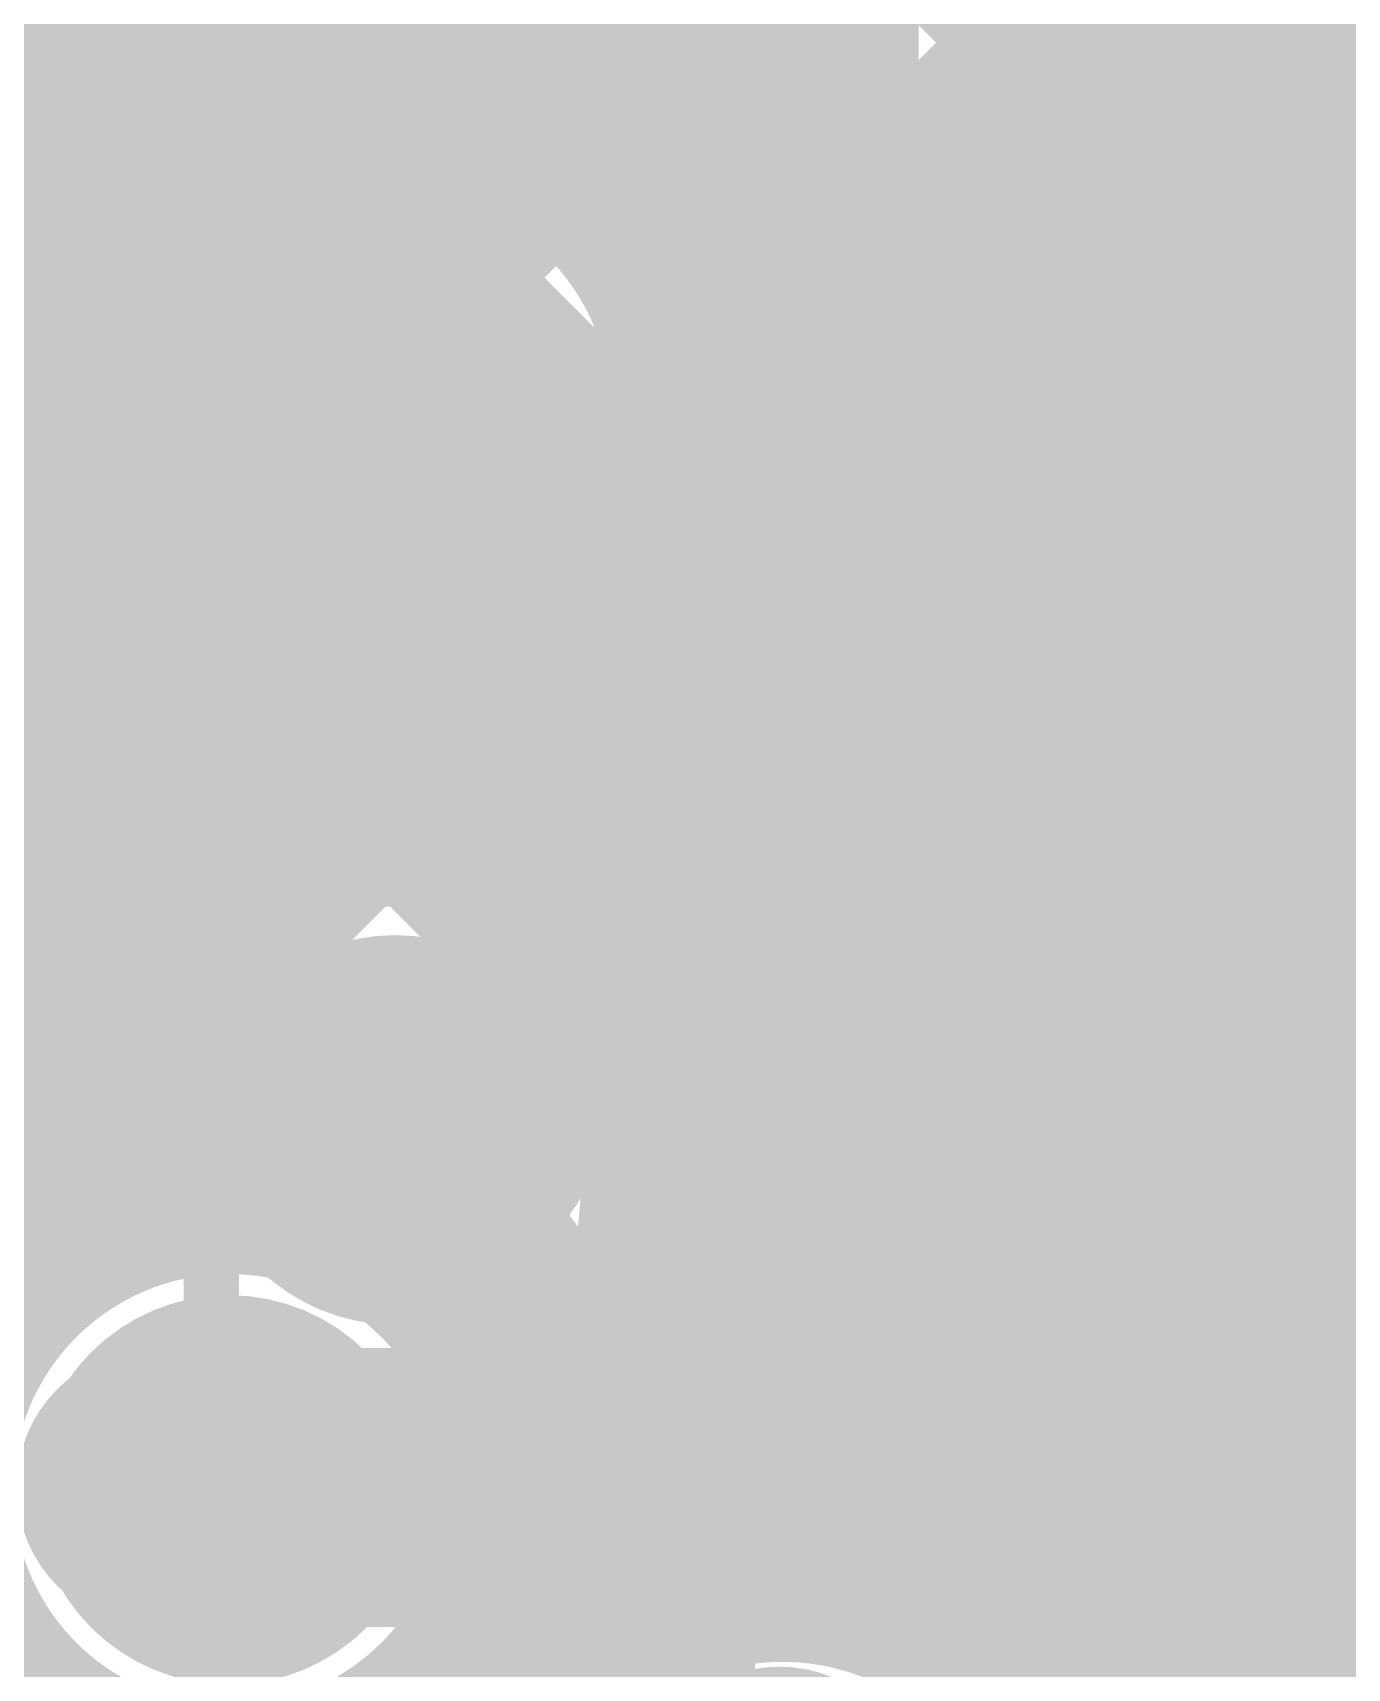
# Model space of a CAD drawing. Header units: millimetres. Extents: x 13 to 259, y -2 to 326.
# Drawn here: x 107.546 to 109.919, y 119.253 to 122.206 of the extents above; entities that cross this region are included whole.
import ezdxf

# ---------------------------------------------------------------- set-up
doc = ezdxf.new("R2010")
doc.units = ezdxf.units.MM
for name, color, linetype in [('BottomLayer', 5, 'Continuous'), ('BottomSolder', 6, 'Continuous'), ('ConnectLayer', 7, 'Continuous'), ('DrillDrawing', 1, 'Continuous'), ('Mechanical13', 56, 'Continuous'), ('Mechanical15', 56, 'Continuous'), ('Mechanical2', 216, 'Continuous'), ('MidLayer1', 16, 'Continuous'), ('MidLayer2', 76, 'Continuous'), ('MidLayer3', 90, 'Continuous'), ('MidLayer4', 156, 'Continuous'), ('MidLayer5', 130, 'Continuous'), ('MidLayer6', 216, 'Continuous'), ('MultiLayer', 9, 'Continuous'), ('TopLayer', 1, 'Continuous'), ('TopOverlay', 2, 'Continuous'), ('TopPaste', 8, 'Continuous'), ('TopSolder', 216, 'Continuous')]:
    doc.layers.add(name, color=color, linetype=linetype)

# ---------------------------------------------------------------- blocks, each defined once
blk = doc.blocks.new('CP_16_4_L_62')
at = {"layer": 'Mechanical13', "const_width": 0.1}
blk.add_lwpolyline([(-2, -2), (-2, 2)], dxfattribs=at)
at = {"layer": 'Mechanical13'}
for points, const_width in [([(-0.6, 1.1, 1), (-1.6, 1.1, 1)], 0.1), ([(-1.625, 1.1, 1), (-1.575, 1.1, 1)], 0.05), ([(-0.625, 1.1, 1), (-0.575, 1.1, 1)], 0.05)]:
    blk.add_lwpolyline(points, format="xyb", close=True, dxfattribs=dict(at, const_width=const_width))
at = {"layer": 'Mechanical15', "const_width": 0.1}
for points in [[(0, -0.5), (0, 0.5)], [(-0.5, 0), (0.5, 0)]]:
    blk.add_lwpolyline(points, dxfattribs=at)
at = {"layer": 'Mechanical15', "const_width": 0.05}
for points in [[(-0.025, 0.5, 1), (0.025, 0.5, 1)], [(-0.525, 0, 1), (-0.475, 0, 1)], [(-0.025, -0.5, 1), (0.025, -0.5, 1)]]:
    blk.add_lwpolyline(points, format="xyb", close=True, dxfattribs=at)
at = {"layer": 'TopLayer', "const_width": 0.3}
for points in [[(-0.975, 2.1), (-0.975, 1.55)], [(-0.325, 2.1), (-0.325, 1.55)], [(-2.1, 0.975), (-1.55, 0.975)], [(-2.1, 0.325), (-1.55, 0.325)], [(-2.1, -0.325), (-1.55, -0.325)], [(-2.1, -0.975), (-1.55, -0.975)]]:
    blk.add_lwpolyline(points, dxfattribs=at)
at = {"layer": 'TopLayer', "const_width": 0.15}
for points in [[(-1.05, 1.55, 1), (-0.9, 1.55, 1)], [(-0.4, 1.55, 1), (-0.25, 1.55, 1)], [(-2.175, 0.975, 1), (-2.025, 0.975, 1)], [(-1.625, 0.975, 1), (-1.475, 0.975, 1)], [(-2.175, 0.325, 1), (-2.025, 0.325, 1)], [(-1.625, 0.325, 1), (-1.475, 0.325, 1)], [(-2.175, -0.325, 1), (-2.025, -0.325, 1)], [(-1.625, -0.325, 1), (-1.475, -0.325, 1)], [(-2.175, -0.975, 1), (-2.025, -0.975, 1)], [(-1.625, -0.975, 1), (-1.475, -0.975, 1)]]:
    blk.add_lwpolyline(points, format="xyb", close=True, dxfattribs=at)
at = {"layer": 'TopLayer'}
blk.add_solid([(-1.05, -1.05), (1.05, -1.05), (-1.05, 1.05), (1.05, 1.05)], dxfattribs=at)
at = {"layer": 'TopOverlay', "const_width": 0.2}
blk.add_lwpolyline([(-2.15, 1.525), (-2.15, 2.15)], dxfattribs=at)
at = {"layer": 'TopOverlay', "const_width": 0.1}
blk.add_lwpolyline([(-2.2, 1.525, 1), (-2.1, 1.525, 1)], format="xyb", close=True, dxfattribs=at)
at = {"layer": 'TopPaste', "const_width": 0.3}
for points in [[(-0.975, 2.1), (-0.975, 1.55)], [(-0.325, 2.1), (-0.325, 1.55)], [(-2.1, 0.975), (-1.55, 0.975)], [(-2.1, 0.325), (-1.55, 0.325)], [(-2.1, -0.325), (-1.55, -0.325)], [(-2.1, -0.975), (-1.55, -0.975)]]:
    blk.add_lwpolyline(points, dxfattribs=at)
at = {"layer": 'TopPaste', "const_width": 0.15}
for points in [[(-1.05, 1.55, 1), (-0.9, 1.55, 1)], [(-0.4, 1.55, 1), (-0.25, 1.55, 1)], [(-2.175, 0.975, 1), (-2.025, 0.975, 1)], [(-1.625, 0.975, 1), (-1.475, 0.975, 1)], [(-2.175, 0.325, 1), (-2.025, 0.325, 1)], [(-1.625, 0.325, 1), (-1.475, 0.325, 1)], [(-2.175, -0.325, 1), (-2.025, -0.325, 1)], [(-1.625, -0.325, 1), (-1.475, -0.325, 1)], [(-2.175, -0.975, 1), (-2.025, -0.975, 1)], [(-1.625, -0.975, 1), (-1.475, -0.975, 1)]]:
    blk.add_lwpolyline(points, format="xyb", close=True, dxfattribs=at)
at = {"layer": 'TopPaste'}
blk.add_solid([(-1.05, -1.05), (1.05, -1.05), (-1.05, 1.05), (1.05, 1.05)], dxfattribs=at)
at = {"layer": 'TopSolder', "const_width": 0.5032}
for points in [[(-0.975, 2.1), (-0.975, 1.55)], [(-0.325, 2.1), (-0.325, 1.55)], [(-2.1, 0.975), (-1.55, 0.975)], [(-2.1, 0.325), (-1.55, 0.325)], [(-2.1, -0.325), (-1.55, -0.325)], [(-2.1, -0.975), (-1.55, -0.975)], [(-0.975, -1.55), (-0.975, -2.1)], [(-0.325, -1.55), (-0.325, -2.1)]]:
    blk.add_lwpolyline(points, dxfattribs=at)
at = {"layer": 'TopSolder', "const_width": 0.2516}
for points in [[(-1.1008, 1.55, 1), (-0.8492, 1.55, 1)], [(-0.4508, 1.55, 1), (-0.1992, 1.55, 1)], [(-2.2258, 0.975, 1), (-1.9742, 0.975, 1)], [(-1.6758, 0.975, 1), (-1.4242, 0.975, 1)], [(-2.2258, 0.325, 1), (-1.9742, 0.325, 1)], [(-1.6758, 0.325, 1), (-1.4242, 0.325, 1)], [(-2.2258, -0.325, 1), (-1.9742, -0.325, 1)], [(-1.6758, -0.325, 1), (-1.4242, -0.325, 1)], [(-2.2258, -0.975, 1), (-1.9742, -0.975, 1)], [(-1.6758, -0.975, 1), (-1.4242, -0.975, 1)], [(-1.1008, -1.55, 1), (-0.8492, -1.55, 1)], [(-0.4508, -1.55, 1), (-0.1992, -1.55, 1)]]:
    blk.add_lwpolyline(points, format="xyb", close=True, dxfattribs=at)
at = {"layer": 'TopSolder'}
blk.add_solid([(-1.1516, -1.1516), (1.1516, -1.1516), (-1.1516, 1.1516), (1.1516, 1.1516)], dxfattribs=at)

msp = doc.modelspace()

# ---------------------------------------------------------------- linework, layer by layer
at = {"layer": 'BottomLayer', "const_width": 0.25}
for points in [[(109.425, 122.225, 1), (109.675, 122.225, 1)], [(108.075, 121.525, 1), (108.325, 121.525, 1)], [(107.775, 120.875, 1), (108.025, 120.875, 1)], [(108.075, 120.225, 1), (108.325, 120.225, 1)], [(107.775, 119.575, 1), (108.025, 119.575, 1)]]:
    msp.add_lwpolyline(points, format="xyb", close=True, dxfattribs=at)
at = {"layer": 'BottomSolder', "const_width": 0.3516}
for points in [[(108.7242, 122.525, 1), (109.0758, 122.525, 1)], [(110.0242, 122.525, 1), (110.3758, 122.525, 1)], [(109.3742, 122.225, 1), (109.7258, 122.225, 1)], [(108.0242, 121.525, 1), (108.3758, 121.525, 1)], [(107.7242, 120.875, 1), (108.0758, 120.875, 1)], [(108.0242, 120.225, 1), (108.3758, 120.225, 1)], [(107.7242, 119.575, 1), (108.0758, 119.575, 1)]]:
    msp.add_lwpolyline(points, format="xyb", close=True, dxfattribs=at)
at = {"layer": 'ConnectLayer', "const_width": 0.4}
for points in [[(100.9645, 128.9862), (107.9112, 122.0395)], [(106.6743, 120.2507), (114.0638, 127.6402)], [(102.7512, 126.351), (107.611, 121.4911)], [(104.6129, 125.3378), (107.9112, 122.0395)], [(106.375, 125.2727), (110.0684, 121.5793)], [(102.1618, 125.2433), (107.4493, 119.9558)], [(104.1886, 124.9136), (107.611, 121.4911)], [(106.375, 124.4242), (109.1343, 121.6649)], [(102.1676, 124.3889), (108.4336, 118.1229)], [(106.375, 123.5756), (108.7384, 121.2123)], [(106.375, 120.8), (108.9955, 123.4205)], [(107.7906, 121.9498), (107.7906, 122.8244)], [(107.3256, 121.7506), (108.3815, 122.8065)], [(107.3256, 121.7506), (108.3815, 122.8064)], [(107.7906, 122.2156), (108.3815, 122.8065)], [(106.375, 122.7271), (108.8058, 120.2964)], [(110.1029, 121.9823), (110.7306, 122.61)], [(107.0986, 119.8265), (109.6333, 122.3612)], [(107.0986, 119.8265), (109.6333, 122.3612)], [(107.7906, 122.16), (107.9112, 122.0395)], [(110.0924, 121.9928), (110.3914, 121.6938)], [(108.863, 121.9362), (111.0031, 119.7962)], [(108.863, 121.9362), (108.9871, 121.8121)], [(108.863, 121.9362), (109.3684, 121.4308)], [(109.6863, 121.5657), (110.0701, 121.9495)], [(106.375, 121.8786), (108.1393, 120.1143)], [(108.784, 121.609), (109.0647, 121.8896)], [(108.79, 121.5179), (109.1072, 121.8351)], [(108.79, 121.5179), (109.1072, 121.8351)], [(109.8987, 121.749), (111.0098, 120.638)], [(108.6836, 120.563), (109.8221, 121.7015)], [(108.4873, 119.5182), (110.642, 121.6729)], [(108.6836, 120.563), (109.7211, 121.6005)], [(109.7106, 121.6109), (110.0096, 121.312)], [(109.1668, 121.2281), (109.4465, 121.5078)], [(109.2005, 119.3828), (111.2652, 121.4475)], [(109.3684, 121.0837), (109.3684, 121.4416)], [(109.369, 121.4303), (110.6148, 120.1844)], [(109.2005, 119.3828), (111.1142, 121.2966)], [(109.0799, 120.9593), (109.3684, 121.2478)], [(108.7145, 121.2362), (112.0629, 117.8878)], [(108.7145, 121.2362), (109.0084, 120.9423)], [(108.4873, 119.5182), (110.1703, 121.2011)], [(108.8741, 121.0766), (112.0629, 117.8878)], [(109.2489, 120.9642), (109.3684, 121.0837)], [(106.4054, 120.9997), (107.4493, 119.9557)], [(109.1452, 120.9642), (109.2489, 120.9642)], [(108.629, 120.6301), (108.8341, 120.8353)], [(109.2005, 119.3828), (110.5738, 120.7561)], [(108.2023, 120.0817), (108.8572, 120.7365)], [(109.7423, 120.213), (110.1196, 120.5903)], [(102.85, 115.675), (107.5647, 120.3896)], [(101.9355, 114.6635), (107.6238, 120.3517)], [(108.7824, 120.3198), (109.7966, 119.3055)], [(108.7824, 120.3198), (109.7966, 119.3055)], [(109.74, 120.2107), (111.7357, 118.2149)], [(109.1741, 119.9308), (109.3275, 120.0842)], [(109.3275, 120.0842), (109.4312, 120.0842)], [(109.1733, 119.9288), (109.7966, 119.3055)], [(108.4394, 119.8143), (108.7976, 119.456)], [(108.4873, 119.5181), (108.7661, 119.797)], [(108.7303, 119.4401), (109.0791, 119.7888)], [(108.5226, 119.731), (108.7976, 119.456)], [(108.5226, 119.731), (108.7976, 119.456)], [(109.6104, 119.4917), (109.7966, 119.3055)], [(107.2476, 119.3089), (108.4336, 118.1229)], [(97.24, 109.1194), (107.3934, 119.2727)], [(97.24, 109.1194), (107.3934, 119.2727)], [(108.2808, 119.1243), (108.3411, 119.064)], [(108.2808, 119.1243), (108.3411, 119.064)], [(108.2808, 119.1243), (108.3411, 119.064)], [(108.25, 119.1), (108.3546, 119.1)]]:
    msp.add_lwpolyline(points, dxfattribs=at)
for points in [[(109.0285, 121.9492, -2.021146), (109.4216, 122.8009)], [(109.0285, 121.9492, -2.021146), (109.4216, 122.8009)], [(109.0285, 121.9492, -2.021146), (109.4216, 122.8009)], [(110.3285, 121.9492, -2.021146), (110.7216, 122.8009)], [(110.0933, 122.4551, -0.100503), (110.14, 122.225)], [(110.14, 122.225, -0.101485), (110.0924, 121.9928)], [(107.6242, 121.3966, -1.116232), (108.79, 121.525)], [(107.6242, 121.3966, -1.039069), (108.784, 121.609)], [(107.7906, 121.9498, -0.661513), (108.79, 121.525)], [(107.3312, 121.0314, -6.121951), (107.4506, 121.3874)], [(106.4106, 121.769, -0.698284), (107.4506, 121.3874)], [(110.0716, 121.9492, -0.602352), (109.0285, 121.9492)], [(109.4206, 121.6494, -0.219182), (109.0285, 121.9492)], [(110.3285, 121.9492, -0.110183), (110.0716, 121.9492)], [(109.1049, 120.5544, -1.533439), (109.8684, 121.3179)], [(109.8684, 121.3179, -0.826805), (111.0084, 121.109)], [(109.3684, 121.4416, -0.123574), (109.4206, 121.6494)], [(109.3684, 121.4416, -0.123574), (109.4206, 121.6494)], [(109.5409, 121.6351, -0.073775), (109.4465, 121.5078)], [(109.6763, 121.6487, -0.057837), (109.5409, 121.6351)], [(108.79, 121.525, -0.277915), (108.4759, 121.0035)], [(108.79, 121.525, -0.277915), (108.4759, 121.0035)], [(107.4295, 121.231, -0.109593), (107.6242, 121.3966)], [(107.4295, 121.231, -0.109593), (107.6242, 121.3966)], [(107.4506, 121.3874, -0.06719), (107.4295, 121.231)], [(107.4506, 121.3874, -0.06719), (107.4295, 121.231)], [(110.4162, 121.1544, -0.210853), (110.0096, 121.312)], [(110.4166, 121.1544, -0.211086), (110.0096, 121.312)], [(109.1668, 121.2281, -0.287669), (108.6078, 121.0986)], [(109.1659, 121.2272, -0.28698), (108.6078, 121.0986)], [(109.2999, 121.058, -1.5174), (109.3649, 121.123)], [(108.6078, 121.0986, -0.069232), (108.4759, 121.0035)], [(107.6242, 120.3535, -0.351672), (107.3312, 121.0314)], [(107.5647, 120.3896, -0.318816), (107.3312, 121.0314)], [(108.4759, 121.0035, -0.054924), (108.49, 120.875)], [(108.4759, 121.0035, -0.054924), (108.49, 120.875)], [(108.4759, 121.0035, -0.054924), (108.49, 120.875)], [(108.8341, 120.8353, -0.198912), (109.1452, 120.9642)], [(108.8341, 120.8353, -0.198912), (109.1452, 120.9642)], [(109.8684, 120.8909, -0.210559), (109.532, 120.5544)], [(110.2049, 120.5544, -0.210559), (109.8684, 120.8909)], [(108.49, 120.875, -0.054925), (108.4759, 120.7466)], [(108.49, 120.875, -0.054925), (108.4759, 120.7466)], [(108.49, 120.875, -0.054925), (108.4759, 120.7466)], [(108.4759, 120.7466, -0.277915), (108.79, 120.225)], [(108.4759, 120.7466, -0.277915), (108.79, 120.225)], [(108.4759, 120.7466, -0.082034), (108.629, 120.6301)], [(109.8684, 119.7909, -1.533439), (109.1049, 120.5544)], [(109.532, 120.5544, -0.210559), (109.8684, 120.218)], [(109.8684, 120.218, -0.210559), (110.2049, 120.5544)], [(107.6242, 120.0966, -0.110181), (107.6242, 120.3535)], [(108.79, 120.225, -0.277915), (108.4759, 119.7035)], [(108.79, 120.225, -0.277915), (108.4759, 119.7035)], [(109.7423, 120.213, -0.198912), (109.4312, 120.0842)], [(109.7423, 120.213, -0.198912), (109.4312, 120.0842)], [(107.3113, 119.6137, -0.967684), (108.49, 119.575)], [(108.49, 119.575, -1.769757), (107.6242, 120.0966)], [(109.3649, 119.9859, -1.5174), (109.2999, 120.0508)], [(109.1741, 119.9308, -0.098025), (109.0791, 119.7888)], [(109.1741, 119.9308, -0.098025), (109.0791, 119.7888)], [(110.1802, 119.4647, -0.19873), (109.8684, 119.7909)], [(108.4759, 119.7035, -0.054924), (108.49, 119.575)], [(108.4759, 119.7035, -0.054924), (108.49, 119.575)], [(108.49, 119.575, -0.858477), (107.3371, 119.3984)], [(108.49, 119.575, -0.23832), (108.25, 119.1)], [(108.3546, 119.1, -0.635279), (109.4216, 119.1509)], [(108.7303, 119.4401, -0.5025), (109.49, 118.875)], [(109.76, 118.4819, -1.451958), (110.79, 118.875)], [(109.6785, 119.1509, -0.268853), (110.1802, 119.4647)], [(108.46, 118.4819, -0.34433), (108.4122, 119.2069)], [(108.3517, 119.1954, -0.270952), (107.7906, 118.9952)], [(109.4216, 119.1509, -0.110183), (109.6785, 119.1509)]]:
    msp.add_lwpolyline(points, format="xyb", dxfattribs=at)
at = {"layer": 'ConnectLayer'}
for points, const_width in [([(109.5333, 122.3612, 1), (109.7333, 122.3612, 1)], 0.2), ([(109.5333, 122.3612, 1), (109.7333, 122.3612, 1)], 0.2), ([(107.6906, 122.2156, 1), (107.8906, 122.2156, 1)], 0.2), ([(107.6906, 122.16, 1), (107.8906, 122.16, 1)], 0.2), ([(107.8112, 122.0395, 1), (108.0112, 122.0395, 1)], 0.2), ([(107.8112, 122.0395, 1), (108.0112, 122.0395, 1)], 0.2), ([(107.8112, 122.0395, 1), (108.0112, 122.0395, 1)], 0.2), ([(109.9924, 121.9928, 1), (110.1924, 121.9928, 1)], 0.2), ([(109.9924, 121.9928, 1), (110.1924, 121.9928, 1)], 0.2), ([(110.0029, 121.9823, 1), (110.2029, 121.9823, 1)], 0.2), ([(107.6906, 121.9498, 1), (107.8906, 121.9498, 1)], 0.2), ([(107.6906, 121.9498, 1), (107.8906, 121.9498, 1)], 0.2), ([(108.763, 121.9362, 1), (108.963, 121.9362, 1)], 0.2), ([(108.763, 121.9362, 1), (108.963, 121.9362, 1)], 0.2), ([(108.763, 121.9362, 1), (108.963, 121.9362, 1)], 0.2), ([(108.9285, 121.9492, 1), (109.1285, 121.9492, 1)], 0.2), ([(108.9285, 121.9492, 1), (109.1285, 121.9492, 1)], 0.2), ([(108.9285, 121.9492, 1), (109.1285, 121.9492, 1)], 0.2), ([(108.9285, 121.9492, 1), (109.1285, 121.9492, 1)], 0.2), ([(108.9285, 121.9492, 1), (109.1285, 121.9492, 1)], 0.2), ([(109.9701, 121.9495, 1), (110.1701, 121.9495, 1)], 0.2), ([(109.9716, 121.9492, 1), (110.1716, 121.9492, 1)], 0.2), ([(109.9716, 121.9492, 1), (110.1716, 121.9492, 1)], 0.2), ([(108.9647, 121.8896, 1), (109.1647, 121.8896, 1)], 0.2), ([(109.0072, 121.8351, 1), (109.2072, 121.8351, 1)], 0.2), ([(109.0072, 121.8351, 1), (109.2072, 121.8351, 1)], 0.2), ([(108.8871, 121.8121, 1), (109.0871, 121.8121, 1)], 0.2), ([(109.7987, 121.749, 1), (109.9987, 121.749, 1)], 0.2), ([(109.7221, 121.7015, 1), (109.9221, 121.7015, 1)], 0.2), ([(109.0343, 121.6649, 1), (109.2343, 121.6649, 1)], 0.2), ([(109.3206, 121.6494, 1), (109.5206, 121.6494, 1)], 0.2), ([(109.3206, 121.6494, 1), (109.5206, 121.6494, 1)], 0.2), ([(109.3206, 121.6494, 1), (109.5206, 121.6494, 1)], 0.2), ([(109.4409, 121.6351, 1), (109.6409, 121.6351, 1)], 0.2), ([(109.4409, 121.6351, 1), (109.6409, 121.6351, 1)], 0.2), ([(109.5763, 121.6487, 1), (109.7763, 121.6487, 1)], 0.2), ([(108.684, 121.609, 1), (108.884, 121.609, 1)], 0.2), ([(108.684, 121.609, 1), (108.884, 121.609, 1)], 0.2), ([(109.6106, 121.6109, 1), (109.8106, 121.6109, 1)], 0.2), ([(109.6211, 121.6005, 1), (109.8211, 121.6005, 1)], 0.2), ([(109.9684, 121.5793, 1), (110.1684, 121.5793, 1)], 0.2), ([(109.5863, 121.5657, 1), (109.7863, 121.5657, 1)], 0.2), ([(108.69, 121.525, 1), (108.89, 121.525, 1)], 0.2), ([(108.69, 121.525, 1), (108.89, 121.525, 1)], 0.2), ([(108.69, 121.525, 1), (108.89, 121.525, 1)], 0.2), ([(108.69, 121.525, 1), (108.89, 121.525, 1)], 0.2), ([(108.69, 121.5179, 1), (108.89, 121.5179, 1)], 0.2), ([(108.69, 121.5179, 1), (108.89, 121.5179, 1)], 0.2), ([(107.511, 121.4911, 1), (107.711, 121.4911, 1)], 0.2), ([(107.511, 121.4911, 1), (107.711, 121.4911, 1)], 0.2), ([(109.3465, 121.5078, 1), (109.5465, 121.5078, 1)], 0.2), ([(109.3465, 121.5078, 1), (109.5465, 121.5078, 1)], 0.2), ([(109.2684, 121.4416, 1), (109.4684, 121.4416, 1)], 0.2), ([(109.2684, 121.4416, 1), (109.4684, 121.4416, 1)], 0.2), ([(109.2684, 121.4416, 1), (109.4684, 121.4416, 1)], 0.2), ([(109.2684, 121.4308, 1), (109.4684, 121.4308, 1)], 0.2), ([(109.269, 121.4303, 1), (109.469, 121.4303, 1)], 0.2), ([(107.5242, 121.3966, 1), (107.7242, 121.3966, 1)], 0.2), ([(107.5242, 121.3966, 1), (107.7242, 121.3966, 1)], 0.2), ([(107.5242, 121.3966, 1), (107.7242, 121.3966, 1)], 0.2), ([(107.5242, 121.3966, 1), (107.7242, 121.3966, 1)], 0.2), ([(107.3506, 121.3874, 1), (107.5506, 121.3874, 1)], 0.2), ([(107.3506, 121.3874, 1), (107.5506, 121.3874, 1)], 0.2), ([(107.3506, 121.3874, 1), (107.5506, 121.3874, 1)], 0.2), ([(107.3506, 121.3874, 1), (107.5506, 121.3874, 1)], 0.2), ([(109.7684, 121.3179, 1), (109.9684, 121.3179, 1)], 0.2), ([(109.7684, 121.3179, 1), (109.9684, 121.3179, 1)], 0.2), ([(109.9096, 121.312, 1), (110.1096, 121.312, 1)], 0.2), ([(109.9096, 121.312, 1), (110.1096, 121.312, 1)], 0.2), ([(109.9096, 121.312, 1), (110.1096, 121.312, 1)], 0.2), ([(109.2684, 121.2478, 1), (109.4684, 121.2478, 1)], 0.2), ([(107.3295, 121.231, 1), (107.5295, 121.231, 1)], 0.2), ([(107.3295, 121.231, 1), (107.5295, 121.231, 1)], 0.2), ([(107.3295, 121.231, 1), (107.5295, 121.231, 1)], 0.2), ([(107.3295, 121.231, 1), (107.5295, 121.231, 1)], 0.2), ([(108.6145, 121.2362, 1), (108.8145, 121.2362, 1)], 0.2), ([(108.6145, 121.2362, 1), (108.8145, 121.2362, 1)], 0.2), ([(109.0659, 121.2272, 1), (109.2659, 121.2272, 1)], 0.2), ([(109.0668, 121.2281, 1), (109.2668, 121.2281, 1)], 0.2), ([(109.0668, 121.2281, 1), (109.2668, 121.2281, 1)], 0.2), ([(108.6384, 121.2123, 1), (108.8384, 121.2123, 1)], 0.2), ([(108.5078, 121.0986, 1), (108.7078, 121.0986, 1)], 0.2), ([(108.5078, 121.0986, 1), (108.7078, 121.0986, 1)], 0.2), ([(108.5078, 121.0986, 1), (108.7078, 121.0986, 1)], 0.2), ([(109.2649, 121.123, 1), (109.4649, 121.123, 1)], 0.2), ([(108.7741, 121.0766, 1), (108.9741, 121.0766, 1)], 0.2), ([(109.2684, 121.0837, 1), (109.4684, 121.0837, 1)], 0.2), ([(109.2684, 121.0837, 1), (109.4684, 121.0837, 1)], 0.2), ([(109.1999, 121.058, 1), (109.3999, 121.058, 1)], 0.2), ([(108.3759, 121.0035, 1), (108.5759, 121.0035, 1)], 0.2), ([(108.3759, 121.0035, 1), (108.5759, 121.0035, 1)], 0.2), ([(108.3759, 121.0035, 1), (108.5759, 121.0035, 1)], 0.2), ([(108.3759, 121.0035, 1), (108.5759, 121.0035, 1)], 0.2), ([(108.3759, 121.0035, 1), (108.5759, 121.0035, 1)], 0.2), ([(108.3759, 121.0035, 1), (108.5759, 121.0035, 1)], 0.2), ([(108.9799, 120.9593, 1), (109.1799, 120.9593, 1)], 0.2), ([(109.0452, 120.9642, 1), (109.2452, 120.9642, 1)], 0.2), ([(109.0452, 120.9642, 1), (109.2452, 120.9642, 1)], 0.2), ([(109.0452, 120.9642, 1), (109.2452, 120.9642, 1)], 0.2), ([(109.1489, 120.9642, 1), (109.3489, 120.9642, 1)], 0.2), ([(109.1489, 120.9642, 1), (109.3489, 120.9642, 1)], 0.2), ([(108.9084, 120.9423, 1), (109.1084, 120.9423, 1)], 0.2), ([(109.7684, 120.8909, 1), (109.9684, 120.8909, 1)], 0.2), ([(109.7684, 120.8909, 1), (109.9684, 120.8909, 1)], 0.2), ([(108.39, 120.875, 1), (108.59, 120.875, 1)], 0.2), ([(108.39, 120.875, 1), (108.59, 120.875, 1)], 0.2), ([(108.39, 120.875, 1), (108.59, 120.875, 1)], 0.2), ([(108.39, 120.875, 1), (108.59, 120.875, 1)], 0.2), ([(108.39, 120.875, 1), (108.59, 120.875, 1)], 0.2), ([(108.39, 120.875, 1), (108.59, 120.875, 1)], 0.2), ([(108.7341, 120.8353, 1), (108.9341, 120.8353, 1)], 0.2), ([(108.7341, 120.8353, 1), (108.9341, 120.8353, 1)], 0.2), ([(108.7341, 120.8353, 1), (108.9341, 120.8353, 1)], 0.2), ([(108.3759, 120.7466, 1), (108.5759, 120.7466, 1)], 0.2), ([(108.3759, 120.7466, 1), (108.5759, 120.7466, 1)], 0.2), ([(108.3759, 120.7466, 1), (108.5759, 120.7466, 1)], 0.2), ([(108.3759, 120.7466, 1), (108.5759, 120.7466, 1)], 0.2), ([(108.3759, 120.7466, 1), (108.5759, 120.7466, 1)], 0.2), ([(108.3759, 120.7466, 1), (108.5759, 120.7466, 1)], 0.2), ([(108.7572, 120.7365, 1), (108.9572, 120.7365, 1)], 0.2), ([(108.529, 120.6301, 1), (108.729, 120.6301, 1)], 0.2), ([(108.529, 120.6301, 1), (108.729, 120.6301, 1)], 0.2), ([(108.5836, 120.563, 1), (108.7836, 120.563, 1)], 0.2), ([(108.5836, 120.563, 1), (108.7836, 120.563, 1)], 0.2), ([(109.0049, 120.5544, 1), (109.2049, 120.5544, 1)], 0.2), ([(109.0049, 120.5544, 1), (109.2049, 120.5544, 1)], 0.2), ([(109.432, 120.5544, 1), (109.632, 120.5544, 1)], 0.2), ([(109.432, 120.5544, 1), (109.632, 120.5544, 1)], 0.2), ([(107.4647, 120.3896, 1), (107.6647, 120.3896, 1)], 0.2), ([(107.4647, 120.3896, 1), (107.6647, 120.3896, 1)], 0.2), ([(107.5238, 120.3517, 1), (107.7238, 120.3517, 1)], 0.2), ([(107.5242, 120.3535, 1), (107.7242, 120.3535, 1)], 0.2), ([(107.5242, 120.3535, 1), (107.7242, 120.3535, 1)], 0.2), ([(108.6824, 120.3198, 1), (108.8824, 120.3198, 1)], 0.2), ([(108.6824, 120.3198, 1), (108.8824, 120.3198, 1)], 0.2), ([(108.7058, 120.2964, 1), (108.9058, 120.2964, 1)], 0.2), ([(108.69, 120.225, 1), (108.89, 120.225, 1)], 0.2), ([(108.69, 120.225, 1), (108.89, 120.225, 1)], 0.2), ([(108.69, 120.225, 1), (108.89, 120.225, 1)], 0.2), ([(108.69, 120.225, 1), (108.89, 120.225, 1)], 0.2), ([(109.64, 120.2107, 1), (109.84, 120.2107, 1)], 0.2), ([(109.6423, 120.213, 1), (109.8423, 120.213, 1)], 0.2), ([(109.6423, 120.213, 1), (109.8423, 120.213, 1)], 0.2), ([(109.6423, 120.213, 1), (109.8423, 120.213, 1)], 0.2), ([(109.7684, 120.218, 1), (109.9684, 120.218, 1)], 0.2), ([(109.7684, 120.218, 1), (109.9684, 120.218, 1)], 0.2), ([(107.5242, 120.0966, 1), (107.7242, 120.0966, 1)], 0.2), ([(107.5242, 120.0966, 1), (107.7242, 120.0966, 1)], 0.2), ([(108.0393, 120.1143, 1), (108.2393, 120.1143, 1)], 0.2), ([(108.1023, 120.0817, 1), (108.3023, 120.0817, 1)], 0.2), ([(109.2275, 120.0842, 1), (109.4275, 120.0842, 1)], 0.2), ([(109.2275, 120.0842, 1), (109.4275, 120.0842, 1)], 0.2), ([(109.3312, 120.0842, 1), (109.5312, 120.0842, 1)], 0.2), ([(109.3312, 120.0842, 1), (109.5312, 120.0842, 1)], 0.2), ([(109.3312, 120.0842, 1), (109.5312, 120.0842, 1)], 0.2), ([(109.1999, 120.0508, 1), (109.3999, 120.0508, 1)], 0.2), ([(109.2649, 119.9859, 1), (109.4649, 119.9859, 1)], 0.2), ([(107.3493, 119.9558, 1), (107.5493, 119.9558, 1)], 0.2), ([(107.3493, 119.9557, 1), (107.5493, 119.9557, 1)], 0.2), ([(109.0733, 119.9288, 1), (109.2733, 119.9288, 1)], 0.2), ([(109.0741, 119.9308, 1), (109.2741, 119.9308, 1)], 0.2), ([(109.0741, 119.9308, 1), (109.2741, 119.9308, 1)], 0.2), ([(109.0741, 119.9308, 1), (109.2741, 119.9308, 1)], 0.2), ([(108.3394, 119.8143, 1), (108.5394, 119.8143, 1)], 0.2), ([(108.6661, 119.797, 1), (108.8661, 119.797, 1)], 0.2), ([(108.9791, 119.7888, 1), (109.1791, 119.7888, 1)], 0.2), ([(108.9791, 119.7888, 1), (109.1791, 119.7888, 1)], 0.2), ([(108.9791, 119.7888, 1), (109.1791, 119.7888, 1)], 0.2), ([(109.7684, 119.7909, 1), (109.9684, 119.7909, 1)], 0.2), ([(109.7684, 119.7909, 1), (109.9684, 119.7909, 1)], 0.2), ([(108.4226, 119.731, 1), (108.6226, 119.731, 1)], 0.2), ([(108.4226, 119.731, 1), (108.6226, 119.731, 1)], 0.2), ([(108.3759, 119.7035, 1), (108.5759, 119.7035, 1)], 0.2), ([(108.3759, 119.7035, 1), (108.5759, 119.7035, 1)], 0.2), ([(108.3759, 119.7035, 1), (108.5759, 119.7035, 1)], 0.2), ([(108.3759, 119.7035, 1), (108.5759, 119.7035, 1)], 0.2), ([(108.39, 119.575, 1), (108.59, 119.575, 1)], 0.2), ([(108.39, 119.575, 1), (108.59, 119.575, 1)], 0.2), ([(108.39, 119.575, 1), (108.59, 119.575, 1)], 0.2), ([(108.39, 119.575, 1), (108.59, 119.575, 1)], 0.2), ([(108.39, 119.575, 1), (108.59, 119.575, 1)], 0.2), ([(108.39, 119.575, 1), (108.59, 119.575, 1)], 0.2), ([(108.3873, 119.5182, 1), (108.5873, 119.5182, 1)], 0.2), ([(108.3873, 119.5182, 1), (108.5873, 119.5182, 1)], 0.2), ([(108.3873, 119.5181, 1), (108.5873, 119.5181, 1)], 0.2), ([(109.5104, 119.4917, 1), (109.7104, 119.4917, 1)], 0.2), ([(109.49, 118.875, 1), (108.31, 118.875, 1)], 0.4), ([(109.49, 118.875, 1), (108.31, 118.875, 1)], 0.4), ([(108.6976, 119.456, 1), (108.8976, 119.456, 1)], 0.2), ([(108.6976, 119.456, 1), (108.8976, 119.456, 1)], 0.2), ([(108.6976, 119.456, 1), (108.8976, 119.456, 1)], 0.2), ([(110.79, 118.875, 1), (109.61, 118.875, 1)], 0.4), ([(110.79, 118.875, 1), (109.61, 118.875, 1)], 0.4), ([(108.6303, 119.4401, 1), (108.8303, 119.4401, 1)], 0.2), ([(108.6303, 119.4401, 1), (108.8303, 119.4401, 1)], 0.2), ([(109.1005, 119.3828, 1), (109.3005, 119.3828, 1)], 0.2), ([(109.1005, 119.3828, 1), (109.3005, 119.3828, 1)], 0.2), ([(109.1005, 119.3828, 1), (109.3005, 119.3828, 1)], 0.2), ([(109.6966, 119.3055, 1), (109.8966, 119.3055, 1)], 0.2), ([(109.6966, 119.3055, 1), (109.8966, 119.3055, 1)], 0.2), ([(109.6966, 119.3055, 1), (109.8966, 119.3055, 1)], 0.2), ([(109.6966, 119.3055, 1), (109.8966, 119.3055, 1)], 0.2), ([(107.2934, 119.2727, 1), (107.4934, 119.2727, 1)], 0.2), ([(107.2934, 119.2727, 1), (107.4934, 119.2727, 1)], 0.2), ([(108.3122, 119.2069, 1), (108.5122, 119.2069, 1)], 0.2), ([(108.2517, 119.1954, 1), (108.4517, 119.1954, 1)], 0.2), ([(109.3216, 119.1509, 1), (109.5216, 119.1509, 1)], 0.2), ([(109.3216, 119.1509, 1), (109.5216, 119.1509, 1)], 0.2), ([(109.5785, 119.1509, 1), (109.7785, 119.1509, 1)], 0.2), ([(109.5785, 119.1509, 1), (109.7785, 119.1509, 1)], 0.2), ([(108.1808, 119.1243, 1), (108.3808, 119.1243, 1)], 0.2), ([(108.1808, 119.1243, 1), (108.3808, 119.1243, 1)], 0.2), ([(108.1808, 119.1243, 1), (108.3808, 119.1243, 1)], 0.2), ([(108.15, 119.1, 1), (108.35, 119.1, 1)], 0.2), ([(108.15, 119.1, 1), (108.35, 119.1, 1)], 0.2), ([(108.2546, 119.1, 1), (108.4546, 119.1, 1)], 0.2), ([(108.2546, 119.1, 1), (108.4546, 119.1, 1)], 0.2), ([(108.2411, 119.064, 1), (108.4411, 119.064, 1)], 0.2), ([(108.2411, 119.064, 1), (108.4411, 119.064, 1)], 0.2), ([(108.2411, 119.064, 1), (108.4411, 119.064, 1)], 0.2)]:
    msp.add_lwpolyline(points, format="xyb", close=True, dxfattribs=dict(at, const_width=const_width))
at = {"layer": 'DrillDrawing', "const_width": 0.0508}
for points in [[(109.296, 122.098), (109.296, 122.352)], [(109.804, 122.098), (109.804, 122.352)], [(109.296, 122.098), (109.423, 122.098)], [(109.423, 121.971), (109.423, 122.098)], [(109.677, 122.098), (109.804, 122.098)], [(109.677, 121.971), (109.677, 122.098)], [(109.423, 121.971), (109.677, 121.971)], [(108.073, 121.652), (108.073, 121.779)], [(108.073, 121.779), (108.327, 121.779)], [(108.327, 121.652), (108.327, 121.779)], [(107.946, 121.398), (107.946, 121.652)], [(107.946, 121.652), (108.073, 121.652)], [(108.327, 121.652), (108.454, 121.652)], [(108.454, 121.398), (108.454, 121.652)], [(107.946, 121.398), (108.073, 121.398)], [(108.073, 121.271), (108.073, 121.398)], [(108.327, 121.398), (108.454, 121.398)], [(108.327, 121.271), (108.327, 121.398)], [(109.1914, 121.2314), (109.1914, 121.3584)], [(109.1914, 121.3584), (109.4454, 121.3584)], [(109.4454, 121.2314), (109.4454, 121.3584)], [(108.073, 121.271), (108.327, 121.271)], [(109.0644, 120.9774), (109.0644, 121.2314)], [(109.0644, 121.2314), (109.1914, 121.2314)], [(109.4454, 121.2314), (109.5724, 121.2314)], [(109.5724, 120.9774), (109.5724, 121.2314)], [(107.773, 121.002), (107.773, 121.129)], [(107.773, 121.129), (108.027, 121.129)], [(108.027, 121.002), (108.027, 121.129)], [(107.646, 120.748), (107.646, 121.002)], [(107.646, 121.002), (107.773, 121.002)], [(108.027, 121.002), (108.154, 121.002)], [(108.154, 120.748), (108.154, 121.002)], [(109.0644, 120.9774), (109.1914, 120.9774)], [(109.1914, 120.8504), (109.1914, 120.9774)], [(109.4454, 120.9774), (109.5724, 120.9774)], [(109.4454, 120.8504), (109.4454, 120.9774)], [(109.1914, 120.8504), (109.4454, 120.8504)], [(107.646, 120.748), (107.773, 120.748)], [(107.773, 120.621), (107.773, 120.748)], [(108.027, 120.748), (108.154, 120.748)], [(108.027, 120.621), (108.027, 120.748)], [(107.773, 120.621), (108.027, 120.621)], [(108.073, 120.352), (108.073, 120.479)], [(108.073, 120.479), (108.327, 120.479)], [(108.327, 120.352), (108.327, 120.479)], [(107.946, 120.098), (107.946, 120.352)], [(107.946, 120.352), (108.073, 120.352)], [(108.327, 120.352), (108.454, 120.352)], [(108.454, 120.098), (108.454, 120.352)], [(109.1914, 120.1314), (109.1914, 120.2584)], [(109.1914, 120.2584), (109.4454, 120.2584)], [(109.4454, 120.1314), (109.4454, 120.2584)], [(109.0644, 119.8774), (109.0644, 120.1314)], [(109.0644, 120.1314), (109.1914, 120.1314)], [(109.4454, 120.1314), (109.5724, 120.1314)], [(109.5724, 119.8774), (109.5724, 120.1314)], [(107.946, 120.098), (108.073, 120.098)], [(108.073, 119.971), (108.073, 120.098)], [(108.327, 120.098), (108.454, 120.098)], [(108.327, 119.971), (108.327, 120.098)], [(108.073, 119.971), (108.327, 119.971)], [(109.0644, 119.8774), (109.1914, 119.8774)], [(109.1914, 119.7504), (109.1914, 119.8774)], [(109.4454, 119.8774), (109.5724, 119.8774)], [(109.4454, 119.7504), (109.4454, 119.8774)], [(107.773, 119.702), (107.773, 119.829)], [(107.773, 119.829), (108.027, 119.829)], [(108.027, 119.702), (108.027, 119.829)], [(109.1914, 119.7504), (109.4454, 119.7504)], [(107.646, 119.448), (107.646, 119.702)], [(107.646, 119.702), (107.773, 119.702)], [(108.027, 119.702), (108.154, 119.702)], [(108.154, 119.448), (108.154, 119.702)], [(107.646, 119.448), (107.773, 119.448)], [(107.773, 119.321), (107.773, 119.448)], [(108.027, 119.448), (108.154, 119.448)], [(108.027, 119.321), (108.027, 119.448)], [(107.773, 119.321), (108.027, 119.321)]]:
    msp.add_lwpolyline(points, dxfattribs=at)
at = {"layer": 'DrillDrawing', "const_width": 0.0254}
for points in [[(109.2833, 122.098, 1), (109.3087, 122.098, 1)], [(109.2833, 122.098, 1), (109.3087, 122.098, 1)], [(109.4103, 122.098, 1), (109.4357, 122.098, 1)], [(109.4103, 122.098, 1), (109.4357, 122.098, 1)], [(109.6643, 122.098, 1), (109.6897, 122.098, 1)], [(109.6643, 122.098, 1), (109.6897, 122.098, 1)], [(109.7913, 122.098, 1), (109.8167, 122.098, 1)], [(109.7913, 122.098, 1), (109.8167, 122.098, 1)], [(109.4103, 121.971, 1), (109.4357, 121.971, 1)], [(109.4103, 121.971, 1), (109.4357, 121.971, 1)], [(109.6643, 121.971, 1), (109.6897, 121.971, 1)], [(109.6643, 121.971, 1), (109.6897, 121.971, 1)], [(108.0603, 121.779, 1), (108.0857, 121.779, 1)], [(108.0603, 121.779, 1), (108.0857, 121.779, 1)], [(108.3143, 121.779, 1), (108.3397, 121.779, 1)], [(108.3143, 121.779, 1), (108.3397, 121.779, 1)], [(107.9333, 121.652, 1), (107.9587, 121.652, 1)], [(107.9333, 121.652, 1), (107.9587, 121.652, 1)], [(108.0603, 121.652, 1), (108.0857, 121.652, 1)], [(108.0603, 121.652, 1), (108.0857, 121.652, 1)], [(108.3143, 121.652, 1), (108.3397, 121.652, 1)], [(108.3143, 121.652, 1), (108.3397, 121.652, 1)], [(108.4413, 121.652, 1), (108.4667, 121.652, 1)], [(108.4413, 121.652, 1), (108.4667, 121.652, 1)], [(107.9333, 121.398, 1), (107.9587, 121.398, 1)], [(107.9333, 121.398, 1), (107.9587, 121.398, 1)], [(108.0603, 121.398, 1), (108.0857, 121.398, 1)], [(108.0603, 121.398, 1), (108.0857, 121.398, 1)], [(108.3143, 121.398, 1), (108.3397, 121.398, 1)], [(108.3143, 121.398, 1), (108.3397, 121.398, 1)], [(108.4413, 121.398, 1), (108.4667, 121.398, 1)], [(108.4413, 121.398, 1), (108.4667, 121.398, 1)], [(109.1787, 121.3584, 1), (109.2041, 121.3584, 1)], [(109.1787, 121.3584, 1), (109.2041, 121.3584, 1)], [(109.4327, 121.3584, 1), (109.4581, 121.3584, 1)], [(109.4327, 121.3584, 1), (109.4581, 121.3584, 1)], [(108.0603, 121.271, 1), (108.0857, 121.271, 1)], [(108.0603, 121.271, 1), (108.0857, 121.271, 1)], [(108.3143, 121.271, 1), (108.3397, 121.271, 1)], [(108.3143, 121.271, 1), (108.3397, 121.271, 1)], [(109.0517, 121.2314, 1), (109.0771, 121.2314, 1)], [(109.0517, 121.2314, 1), (109.0771, 121.2314, 1)], [(109.1787, 121.2314, 1), (109.2041, 121.2314, 1)], [(109.1787, 121.2314, 1), (109.2041, 121.2314, 1)], [(109.4327, 121.2314, 1), (109.4581, 121.2314, 1)], [(109.4327, 121.2314, 1), (109.4581, 121.2314, 1)], [(109.5597, 121.2314, 1), (109.5851, 121.2314, 1)], [(109.5597, 121.2314, 1), (109.5851, 121.2314, 1)], [(107.7603, 121.129, 1), (107.7857, 121.129, 1)], [(107.7603, 121.129, 1), (107.7857, 121.129, 1)], [(108.0143, 121.129, 1), (108.0397, 121.129, 1)], [(108.0143, 121.129, 1), (108.0397, 121.129, 1)], [(107.6333, 121.002, 1), (107.6587, 121.002, 1)], [(107.6333, 121.002, 1), (107.6587, 121.002, 1)], [(107.7603, 121.002, 1), (107.7857, 121.002, 1)], [(107.7603, 121.002, 1), (107.7857, 121.002, 1)], [(108.0143, 121.002, 1), (108.0397, 121.002, 1)], [(108.0143, 121.002, 1), (108.0397, 121.002, 1)], [(108.1413, 121.002, 1), (108.1667, 121.002, 1)], [(108.1413, 121.002, 1), (108.1667, 121.002, 1)], [(109.0517, 120.9774, 1), (109.0771, 120.9774, 1)], [(109.0517, 120.9774, 1), (109.0771, 120.9774, 1)], [(109.1787, 120.9774, 1), (109.2041, 120.9774, 1)], [(109.1787, 120.9774, 1), (109.2041, 120.9774, 1)], [(109.4327, 120.9774, 1), (109.4581, 120.9774, 1)], [(109.4327, 120.9774, 1), (109.4581, 120.9774, 1)], [(109.5597, 120.9774, 1), (109.5851, 120.9774, 1)], [(109.5597, 120.9774, 1), (109.5851, 120.9774, 1)], [(109.1787, 120.8504, 1), (109.2041, 120.8504, 1)], [(109.1787, 120.8504, 1), (109.2041, 120.8504, 1)], [(109.4327, 120.8504, 1), (109.4581, 120.8504, 1)], [(109.4327, 120.8504, 1), (109.4581, 120.8504, 1)], [(107.6333, 120.748, 1), (107.6587, 120.748, 1)], [(107.6333, 120.748, 1), (107.6587, 120.748, 1)], [(107.7603, 120.748, 1), (107.7857, 120.748, 1)], [(107.7603, 120.748, 1), (107.7857, 120.748, 1)], [(108.0143, 120.748, 1), (108.0397, 120.748, 1)], [(108.0143, 120.748, 1), (108.0397, 120.748, 1)], [(108.1413, 120.748, 1), (108.1667, 120.748, 1)], [(108.1413, 120.748, 1), (108.1667, 120.748, 1)], [(107.7603, 120.621, 1), (107.7857, 120.621, 1)], [(107.7603, 120.621, 1), (107.7857, 120.621, 1)], [(108.0143, 120.621, 1), (108.0397, 120.621, 1)], [(108.0143, 120.621, 1), (108.0397, 120.621, 1)], [(108.0603, 120.479, 1), (108.0857, 120.479, 1)], [(108.0603, 120.479, 1), (108.0857, 120.479, 1)], [(108.3143, 120.479, 1), (108.3397, 120.479, 1)], [(108.3143, 120.479, 1), (108.3397, 120.479, 1)], [(107.9333, 120.352, 1), (107.9587, 120.352, 1)], [(107.9333, 120.352, 1), (107.9587, 120.352, 1)], [(108.0603, 120.352, 1), (108.0857, 120.352, 1)], [(108.0603, 120.352, 1), (108.0857, 120.352, 1)], [(108.3143, 120.352, 1), (108.3397, 120.352, 1)], [(108.3143, 120.352, 1), (108.3397, 120.352, 1)], [(108.4413, 120.352, 1), (108.4667, 120.352, 1)], [(108.4413, 120.352, 1), (108.4667, 120.352, 1)], [(109.1787, 120.2584, 1), (109.2041, 120.2584, 1)], [(109.1787, 120.2584, 1), (109.2041, 120.2584, 1)], [(109.4327, 120.2584, 1), (109.4581, 120.2584, 1)], [(109.4327, 120.2584, 1), (109.4581, 120.2584, 1)], [(109.0517, 120.1314, 1), (109.0771, 120.1314, 1)], [(109.0517, 120.1314, 1), (109.0771, 120.1314, 1)], [(109.1787, 120.1314, 1), (109.2041, 120.1314, 1)], [(109.1787, 120.1314, 1), (109.2041, 120.1314, 1)], [(109.4327, 120.1314, 1), (109.4581, 120.1314, 1)], [(109.4327, 120.1314, 1), (109.4581, 120.1314, 1)], [(109.5597, 120.1314, 1), (109.5851, 120.1314, 1)], [(109.5597, 120.1314, 1), (109.5851, 120.1314, 1)], [(107.9333, 120.098, 1), (107.9587, 120.098, 1)], [(107.9333, 120.098, 1), (107.9587, 120.098, 1)], [(108.0603, 120.098, 1), (108.0857, 120.098, 1)], [(108.0603, 120.098, 1), (108.0857, 120.098, 1)], [(108.3143, 120.098, 1), (108.3397, 120.098, 1)], [(108.3143, 120.098, 1), (108.3397, 120.098, 1)], [(108.4413, 120.098, 1), (108.4667, 120.098, 1)], [(108.4413, 120.098, 1), (108.4667, 120.098, 1)], [(108.0603, 119.971, 1), (108.0857, 119.971, 1)], [(108.0603, 119.971, 1), (108.0857, 119.971, 1)], [(108.3143, 119.971, 1), (108.3397, 119.971, 1)], [(108.3143, 119.971, 1), (108.3397, 119.971, 1)], [(109.0517, 119.8774, 1), (109.0771, 119.8774, 1)], [(109.0517, 119.8774, 1), (109.0771, 119.8774, 1)], [(109.1787, 119.8774, 1), (109.2041, 119.8774, 1)], [(109.1787, 119.8774, 1), (109.2041, 119.8774, 1)], [(109.4327, 119.8774, 1), (109.4581, 119.8774, 1)], [(109.4327, 119.8774, 1), (109.4581, 119.8774, 1)], [(109.5597, 119.8774, 1), (109.5851, 119.8774, 1)], [(109.5597, 119.8774, 1), (109.5851, 119.8774, 1)], [(107.7603, 119.829, 1), (107.7857, 119.829, 1)], [(107.7603, 119.829, 1), (107.7857, 119.829, 1)], [(108.0143, 119.829, 1), (108.0397, 119.829, 1)], [(108.0143, 119.829, 1), (108.0397, 119.829, 1)], [(109.1787, 119.7504, 1), (109.2041, 119.7504, 1)], [(109.1787, 119.7504, 1), (109.2041, 119.7504, 1)], [(109.4327, 119.7504, 1), (109.4581, 119.7504, 1)], [(109.4327, 119.7504, 1), (109.4581, 119.7504, 1)], [(107.6333, 119.702, 1), (107.6587, 119.702, 1)], [(107.6333, 119.702, 1), (107.6587, 119.702, 1)], [(107.7603, 119.702, 1), (107.7857, 119.702, 1)], [(107.7603, 119.702, 1), (107.7857, 119.702, 1)], [(108.0143, 119.702, 1), (108.0397, 119.702, 1)], [(108.0143, 119.702, 1), (108.0397, 119.702, 1)], [(108.1413, 119.702, 1), (108.1667, 119.702, 1)], [(108.1413, 119.702, 1), (108.1667, 119.702, 1)], [(107.6333, 119.448, 1), (107.6587, 119.448, 1)], [(107.6333, 119.448, 1), (107.6587, 119.448, 1)], [(107.7603, 119.448, 1), (107.7857, 119.448, 1)], [(107.7603, 119.448, 1), (107.7857, 119.448, 1)], [(108.0143, 119.448, 1), (108.0397, 119.448, 1)], [(108.0143, 119.448, 1), (108.0397, 119.448, 1)], [(108.1413, 119.448, 1), (108.1667, 119.448, 1)], [(108.1413, 119.448, 1), (108.1667, 119.448, 1)], [(107.7603, 119.321, 1), (107.7857, 119.321, 1)], [(107.7603, 119.321, 1), (107.7857, 119.321, 1)], [(108.0143, 119.321, 1), (108.0397, 119.321, 1)], [(108.0143, 119.321, 1), (108.0397, 119.321, 1)]]:
    msp.add_lwpolyline(points, format="xyb", close=True, dxfattribs=at)
at = {"layer": 'Mechanical2', "const_width": 0.1}
msp.add_lwpolyline([(108.8, 74.825), (108.8, 128.725)], dxfattribs=at)
at = {"layer": 'MidLayer1', "const_width": 0.25}
for points in [[(109.425, 122.225, 1), (109.675, 122.225, 1)], [(108.075, 121.525, 1), (108.325, 121.525, 1)], [(107.775, 120.875, 1), (108.025, 120.875, 1)], [(108.075, 120.225, 1), (108.325, 120.225, 1)], [(107.775, 119.575, 1), (108.025, 119.575, 1)]]:
    msp.add_lwpolyline(points, format="xyb", close=True, dxfattribs=at)
at = {"layer": 'MidLayer2', "const_width": 0.25}
for points in [[(109.425, 122.225, 1), (109.675, 122.225, 1)], [(108.075, 121.525, 1), (108.325, 121.525, 1)], [(107.775, 120.875, 1), (108.025, 120.875, 1)], [(108.075, 120.225, 1), (108.325, 120.225, 1)], [(107.775, 119.575, 1), (108.025, 119.575, 1)]]:
    msp.add_lwpolyline(points, format="xyb", close=True, dxfattribs=at)
at = {"layer": 'MidLayer3'}
for points, const_width in [([(109.425, 122.225, 1), (109.675, 122.225, 1)], 0.25), ([(108.075, 121.525, 1), (108.325, 121.525, 1)], 0.25), ([(109.7584, 121.4416, 1), (109.8584, 121.4416, 1)], 0.1), ([(109.7584, 121.4416, 1), (109.8584, 121.4416, 1)], 0.1), ([(107.775, 120.875, 1), (108.025, 120.875, 1)], 0.25), ([(109.7584, 120.9014, 1), (109.8584, 120.9014, 1)], 0.1), ([(109.7584, 120.9014, 1), (109.8584, 120.9014, 1)], 0.1), ([(109.0952, 120.5242, 1), (109.1952, 120.5242, 1)], 0.1), ([(109.0952, 120.5242, 1), (109.1952, 120.5242, 1)], 0.1), ([(109.3812, 120.5242, 1), (109.4812, 120.5242, 1)], 0.1), ([(109.3812, 120.5242, 1), (109.4812, 120.5242, 1)], 0.1), ([(108.075, 120.225, 1), (108.325, 120.225, 1)], 0.25), ([(108.7179, 120.1469, 1), (108.8179, 120.1469, 1)], 0.1), ([(108.7179, 120.1469, 1), (108.8179, 120.1469, 1)], 0.1), ([(108.7179, 120.0999, 1), (108.8179, 120.0999, 1)], 0.1), ([(108.7179, 120.0999, 1), (108.8179, 120.0999, 1)], 0.1), ([(107.775, 119.575, 1), (108.025, 119.575, 1)], 0.25), ([(107.9074, 119.6324, 1), (108.0074, 119.6324, 1)], 0.1), ([(107.9074, 119.6324, 1), (108.0074, 119.6324, 1)], 0.1), ([(108.2504, 119.6324, 1), (108.3504, 119.6324, 1)], 0.1), ([(108.2504, 119.6324, 1), (108.3504, 119.6324, 1)], 0.1), ([(107.85, 119.575, 1), (107.95, 119.575, 1)], 0.1)]:
    msp.add_lwpolyline(points, format="xyb", close=True, dxfattribs=dict(at, const_width=const_width))
at = {"layer": 'MidLayer3', "const_width": 0.2}
for points in [[(109.8084, 121.4416), (110.0987, 121.7318)], [(109.8084, 120.9014), (109.8084, 121.4416)], [(109.4312, 120.5242), (109.8084, 120.9014)], [(108.7679, 120.1469), (109.1452, 120.5242)], [(109.1452, 120.5242), (109.4312, 120.5242)], [(108.7679, 120.0999), (108.7679, 120.1469)], [(108.3004, 119.6324), (108.7679, 120.0999)], [(107.9, 119.575), (107.9574, 119.6324)], [(107.9574, 119.6324), (108.3004, 119.6324)]]:
    msp.add_lwpolyline(points, dxfattribs=at)
at = {"layer": 'MidLayer4', "const_width": 0.25}
for points in [[(109.425, 122.225, 1), (109.675, 122.225, 1)], [(108.075, 121.525, 1), (108.325, 121.525, 1)], [(107.775, 120.875, 1), (108.025, 120.875, 1)], [(108.075, 120.225, 1), (108.325, 120.225, 1)], [(107.775, 119.575, 1), (108.025, 119.575, 1)]]:
    msp.add_lwpolyline(points, format="xyb", close=True, dxfattribs=at)
at = {"layer": 'MidLayer5', "const_width": 0.25}
for points in [[(109.425, 122.225, 1), (109.675, 122.225, 1)], [(108.075, 121.525, 1), (108.325, 121.525, 1)], [(107.775, 120.875, 1), (108.025, 120.875, 1)], [(108.075, 120.225, 1), (108.325, 120.225, 1)], [(107.775, 119.575, 1), (108.025, 119.575, 1)]]:
    msp.add_lwpolyline(points, format="xyb", close=True, dxfattribs=at)
at = {"layer": 'MidLayer6', "const_width": 0.25}
for points in [[(109.425, 122.225, 1), (109.675, 122.225, 1)], [(108.075, 121.525, 1), (108.325, 121.525, 1)], [(107.775, 120.875, 1), (108.025, 120.875, 1)], [(108.075, 120.225, 1), (108.325, 120.225, 1)], [(107.775, 119.575, 1), (108.025, 119.575, 1)]]:
    msp.add_lwpolyline(points, format="xyb", close=True, dxfattribs=at)
at = {"layer": 'MultiLayer', "const_width": 0.25}
for points in [[(109.425, 122.225, 1), (109.675, 122.225, 1)], [(108.075, 121.525, 1), (108.325, 121.525, 1)], [(107.775, 120.875, 1), (108.025, 120.875, 1)], [(108.075, 120.225, 1), (108.325, 120.225, 1)], [(107.775, 119.575, 1), (108.025, 119.575, 1)]]:
    msp.add_lwpolyline(points, format="xyb", close=True, dxfattribs=at)
at = {"layer": 'TopLayer', "const_width": 0.25}
for points in [[(109.425, 122.225, 1), (109.675, 122.225, 1)], [(108.075, 121.525, 1), (108.325, 121.525, 1)], [(107.775, 120.875, 1), (108.025, 120.875, 1)], [(108.075, 120.225, 1), (108.325, 120.225, 1)], [(107.775, 119.575, 1), (108.025, 119.575, 1)]]:
    msp.add_lwpolyline(points, format="xyb", close=True, dxfattribs=at)
at = {"layer": 'TopSolder', "const_width": 0.3516}
for points in [[(108.7242, 122.525, 1), (109.0758, 122.525, 1)], [(110.0242, 122.525, 1), (110.3758, 122.525, 1)], [(109.3742, 122.225, 1), (109.7258, 122.225, 1)], [(108.0242, 121.525, 1), (108.3758, 121.525, 1)], [(107.7242, 120.875, 1), (108.0758, 120.875, 1)], [(108.0242, 120.225, 1), (108.3758, 120.225, 1)], [(107.7242, 119.575, 1), (108.0758, 119.575, 1)]]:
    msp.add_lwpolyline(points, format="xyb", close=True, dxfattribs=at)

# ---------------------------------------------------------------- block references
at = {"rotation": 360}
msp.add_blockref('CP_16_4_L_62', (109.8684, 120.5544), dxfattribs=at)

doc.saveas('drawing.dxf')
